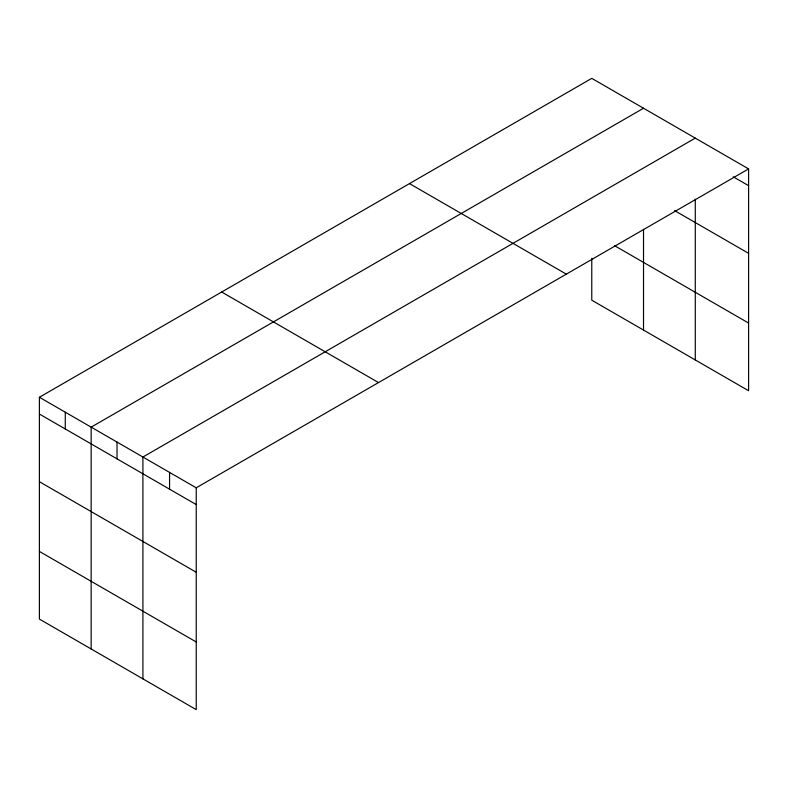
<?xml version="1.0" encoding="UTF-8"?>
<svg xmlns="http://www.w3.org/2000/svg" width="788" height="788" viewBox="0 0 788 788"><rect width="100%" height="100%" fill="white"/><g stroke="black" fill="none" stroke-linecap="round" stroke-linejoin="round"><path stroke-width="1.18" d="M748.6 168.908L591.768 78.357L39.4 397.26L39.4 619.092L196.232 709.643L196.232 487.811L748.6 168.908L748.6 390.74L591.768 300.189L591.768 258.356M643.52 108.242L91.152 427.145L91.152 648.977M695.272 138.117L142.914 457.03L142.914 678.852M733.214 176.788L748.6 185.672M674.577 210.603L748.6 253.342M614.541 245.669L748.6 323.06M409.484 183.594L566.316 274.145M221.684 292.023L378.516 382.574M39.4 397.26L196.232 487.811M39.4 414.035L196.232 504.576M39.4 481.704L196.232 572.246M39.4 551.423L196.232 641.974M695.272 199.177L695.272 359.949M643.52 229.367L643.52 330.074M169.568 472.416L169.568 489.181M117.028 442.088L117.028 458.852M65.276 412.203L65.276 428.967"/></g></svg>
